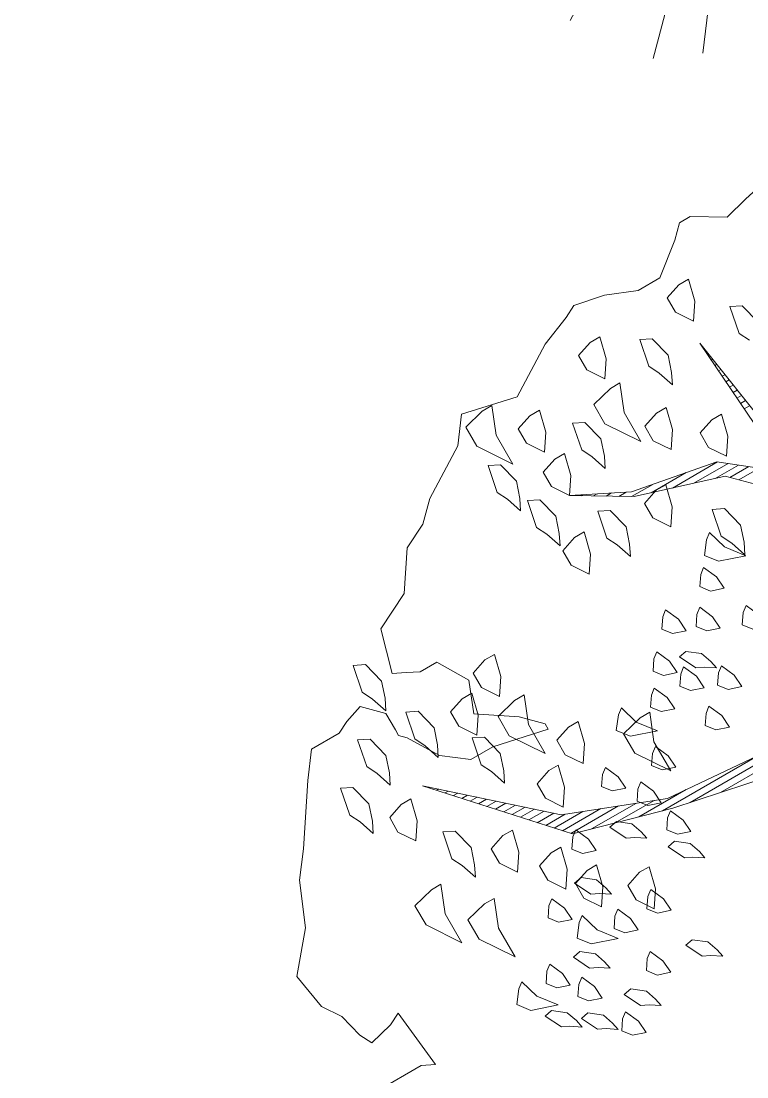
# Model space of a CAD drawing. Header units: metres. Extents: x 12093 to 20303, y 514 to 1412.
# Drawn here: x 19702.236 to 19703.826, y 700.493 to 702.806 of the extents above; entities that cross this region are included whole.
import ezdxf

# ---------------------------------------------------------------- set-up
doc = ezdxf.new("R2010")
doc.units = ezdxf.units.M
doc.layers.get('0').update_dxf_attribs({"lineweight": 13})
for name, color, linetype, lineweight in [('AMBI-GRASS', 104, 'Continuous', 20), ('ARBOLES', 52, 'Continuous', 13), ('grass', 64, 'Continuous', 13), ('MANZANAS-ORIGINALES', 147, 'Continuous', 9)]:
    doc.layers.add(name, color=color, linetype=linetype, lineweight=lineweight)

# ---------------------------------------------------------------- blocks, each defined once
blk = doc.blocks.new('ghgfghgh')
at = {"layer": 'ARBOLES', "lineweight": 20}
for p, q in [((20000.7793, 664.8432), (20000.9392, 664.6429)), ((20000.9001, 664.6647), (20000.7793, 664.8432)), ((20000.7797, 664.8425), (20000.7798, 664.8425)), ((20000.7848, 664.835), (20000.7855, 664.8354)), ((20000.7899, 664.8275), (20000.7912, 664.8283)), ((20000.795, 664.82), (20000.7969, 664.8211)), ((20000.8, 664.8125), (20000.8026, 664.814)), ((20000.8051, 664.805), (20000.8083, 664.8068)), ((20000.8102, 664.7975), (20000.814, 664.7997)), ((20000.8152, 664.79), (20000.8197, 664.7926)), ((20000.8203, 664.7825), (20000.8254, 664.7854)), ((20000.8254, 664.775), (20000.8311, 664.7783)), ((20000.8305, 664.7675), (20000.8368, 664.7712)), ((20000.8355, 664.76), (20000.8425, 664.764)), ((20000.8406, 664.7525), (20000.8482, 664.7569)), ((20000.685, 664.638), (20000.8029, 664.6795)), ((20000.7415, 664.6432), (20000.804, 664.6793)), ((20000.771, 664.6498), (20000.8183, 664.6771)), ((20000.8005, 664.6564), (20000.8326, 664.6749)), ((20000.8029, 664.6795), (20000.9001, 664.6647)), ((20000.8209, 664.6578), (20000.8469, 664.6728)), ((20000.8333, 664.6545), (20000.8612, 664.6706)), ((20000.8144, 664.6595), (20000.6888, 664.6314)), ((20000.7119, 664.6365), (20000.7605, 664.6646)), ((20000.9193, 664.6314), (20000.8144, 664.6595)), ((20000.5993, 664.6329), (20000.685, 664.638)), ((20000.6675, 664.6317), (20000.6776, 664.6376)), ((20000.685, 664.6314), (20000.7143, 664.6483)), ((20000.6888, 664.6314), (20000.5993, 664.6329)), ((20000.6148, 664.6326), (20000.6171, 664.6339)), ((20000.6324, 664.6323), (20000.6373, 664.6351)), ((20000.6499, 664.632), (20000.6574, 664.6364)), ((20000.7345, 664.2144), (20000.9017, 664.2933)), ((20000.7658, 664.2089), (20000.9166, 664.296)), ((20000.8078, 664.2228), (20000.943, 664.3008)), ((20000.7278, 664.1975), (20000.8587, 664.273)), ((20000.9209, 664.26), (20000.7421, 664.2012)), ((20000.3963, 664.232), (20000.5879, 664.1919)), ((20000.6033, 664.1653), (20000.3963, 664.232)), ((20000.4157, 664.2257), (20000.4185, 664.2274)), ((20000.4273, 664.222), (20000.4317, 664.2246)), ((20000.4389, 664.2183), (20000.445, 664.2218)), ((20000.4505, 664.2145), (20000.4582, 664.219)), ((20000.4621, 664.2108), (20000.4715, 664.2163)), ((20000.6952, 664.189), (20000.7604, 664.2267)), ((20000.4736, 664.2071), (20000.4848, 664.2135)), ((20000.4852, 664.2033), (20000.498, 664.2107)), ((20000.4968, 664.1996), (20000.5113, 664.2079)), ((20000.5084, 664.1959), (20000.5245, 664.2052)), ((20000.52, 664.1921), (20000.5378, 664.2024)), ((20000.5879, 664.1919), (20000.7345, 664.2144)), ((20000.5895, 664.1697), (20000.6425, 664.2003)), ((20000.6011, 664.166), (20000.6671, 664.2041)), ((20000.7421, 664.2012), (20000.6033, 664.1653)), ((20000.6299, 664.1722), (20000.6917, 664.2079)), ((20000.6625, 664.1806), (20000.7163, 664.2117)), ((20000.5316, 664.1884), (20000.551, 664.1996)), ((20000.5432, 664.1847), (20000.5643, 664.1968)), ((20000.5548, 664.1809), (20000.5775, 664.1941)), ((20000.5664, 664.1772), (20000.5932, 664.1927)), ((20000.5779, 664.1735), (20000.6178, 664.1965))]:
    blk.add_line(p, q, dxfattribs=at)
at = {"layer": 'grass'}
for p, q in [((20000.843, 665.0426), (20000.9024, 665.097)), ((20000.8171, 665.0175), (20000.843, 665.0426)), ((20000.7511, 665.0097), (20000.7662, 665.0184)), ((20000.7662, 665.0184), (20000.8171, 665.0175)), ((20000.7447, 664.9858), (20000.7511, 665.0097)), ((20000.7243, 664.9337), (20000.7447, 664.9858)), ((20000.6941, 664.9162), (20000.7243, 664.9337)), ((20000.7636, 664.9317), (20000.7503, 664.924)), ((20000.7723, 664.9012), (20000.7636, 664.9317)), ((20000.6475, 664.9095), (20000.6941, 664.9162)), ((20000.7503, 664.924), (20000.7342, 664.9058)), ((20000.6053, 664.8952), (20000.6475, 664.9095)), ((20000.7342, 664.9058), (20000.7458, 664.8859)), ((20000.7706, 664.8736), (20000.7723, 664.9012)), ((20000.5946, 664.8789), (20000.6053, 664.8952)), ((20000.7458, 664.8859), (20000.7706, 664.8736)), ((20000.8209, 664.8938), (20000.8381, 664.8949)), ((20000.8335, 664.8567), (20000.8209, 664.8938)), ((20000.8381, 664.8949), (20000.8601, 664.8721)), ((20000.5655, 664.842), (20000.5946, 664.8789)), ((20000.8478, 664.8473), (20000.8335, 664.8567)), ((20000.5268, 664.7692), (20000.5655, 664.842)), ((20000.6279, 664.8444), (20000.6117, 664.8262)), ((20000.6411, 664.8521), (20000.6279, 664.8444)), ((20000.6499, 664.8216), (20000.6411, 664.8521)), ((20000.6964, 664.8485), (20000.7135, 664.8495)), ((20000.7089, 664.8114), (20000.6964, 664.8485)), ((20000.7135, 664.8495), (20000.7355, 664.8268)), ((20000.6117, 664.8262), (20000.6233, 664.8063)), ((20000.6481, 664.794), (20000.6499, 664.8216)), ((20000.7355, 664.8268), (20000.7404, 664.803)), ((20000.6233, 664.8063), (20000.6481, 664.794)), ((20000.7233, 664.802), (20000.7089, 664.8114)), ((20000.7414, 664.7859), (20000.7233, 664.802)), ((20000.7404, 664.803), (20000.7414, 664.7859)), ((20000.669, 664.7884), (20000.6558, 664.7807)), ((20000.6749, 664.7475), (20000.669, 664.7884)), ((20000.45, 664.745), (20000.5268, 664.7692)), ((20000.5268, 664.7692), (20000.5268, 664.7692)), ((20000.6558, 664.7807), (20000.633, 664.7587)), ((20000.4921, 664.7571), (20000.4788, 664.7495)), ((20000.498, 664.7162), (20000.4921, 664.7571)), ((20000.633, 664.7587), (20000.6483, 664.7321)), ((20000.733, 664.7544), (20000.7197, 664.7467)), ((20000.7417, 664.724), (20000.733, 664.7544)), ((20000.4448, 664.7017), (20000.45, 664.745)), ((20000.4788, 664.7495), (20000.456, 664.7275)), ((20000.5445, 664.7431), (20000.5284, 664.7249)), ((20000.5578, 664.7508), (20000.5445, 664.7431)), ((20000.5665, 664.7203), (20000.5578, 664.7508)), ((20000.698, 664.7076), (20000.6749, 664.7475)), ((20000.7197, 664.7467), (20000.7036, 664.7286)), ((20000.8092, 664.7452), (20000.7959, 664.7375)), ((20000.8179, 664.7148), (20000.8092, 664.7452)), ((20000.456, 664.7275), (20000.4714, 664.7009)), ((20000.6036, 664.7329), (20000.6207, 664.7339)), ((20000.6161, 664.6958), (20000.6036, 664.7329)), ((20000.6207, 664.7339), (20000.6427, 664.7111)), ((20000.6483, 664.7321), (20000.698, 664.7076)), ((20000.7036, 664.7286), (20000.7151, 664.7086)), ((20000.7959, 664.7375), (20000.7798, 664.7194)), ((20000.521, 664.6763), (20000.498, 664.7162)), ((20000.5284, 664.7249), (20000.5399, 664.705)), ((20000.5647, 664.6927), (20000.5665, 664.7203)), ((20000.6427, 664.7111), (20000.6476, 664.6874)), ((20000.7399, 664.6963), (20000.7417, 664.724)), ((20000.7798, 664.7194), (20000.7913, 664.6994)), ((20000.8162, 664.6872), (20000.8179, 664.7148)), ((20000.4061, 664.6289), (20000.4448, 664.7017)), ((20000.4714, 664.7009), (20000.521, 664.6763)), ((20000.5399, 664.705), (20000.5647, 664.6927)), ((20000.7151, 664.7086), (20000.7399, 664.6963)), ((20000.7913, 664.6994), (20000.8162, 664.6872)), ((20000.5791, 664.6832), (20000.5629, 664.6651)), ((20000.5923, 664.6909), (20000.5791, 664.6832)), ((20000.6011, 664.6605), (20000.5923, 664.6909)), ((20000.6305, 664.6863), (20000.6161, 664.6958)), ((20000.6486, 664.6702), (20000.6305, 664.6863)), ((20000.6476, 664.6874), (20000.6486, 664.6702)), ((20000.4867, 664.6743), (20000.5039, 664.6753)), ((20000.4993, 664.6372), (20000.4867, 664.6743)), ((20000.5039, 664.6753), (20000.5259, 664.6525)), ((20000.5259, 664.6525), (20000.5307, 664.6287)), ((20000.5629, 664.6651), (20000.5745, 664.6451)), ((20000.5993, 664.6329), (20000.6011, 664.6605)), ((20000.5745, 664.6451), (20000.5993, 664.6329)), ((20000.7192, 664.6401), (20000.7031, 664.6219)), ((20000.7325, 664.6477), (20000.7192, 664.6401)), ((20000.7412, 664.6173), (20000.7325, 664.6477)), ((20000.3965, 664.5931), (20000.4061, 664.6289)), ((20000.5136, 664.6277), (20000.4993, 664.6372)), ((20000.5318, 664.6116), (20000.5136, 664.6277)), ((20000.5307, 664.6287), (20000.5318, 664.6116)), ((20000.5412, 664.6259), (20000.5584, 664.627)), ((20000.5538, 664.5889), (20000.5412, 664.6259)), ((20000.5584, 664.627), (20000.5804, 664.6042)), ((20000.6384, 664.6111), (20000.6556, 664.6122)), ((20000.651, 664.574), (20000.6384, 664.6111)), ((20000.6556, 664.6122), (20000.6776, 664.5894)), ((20000.7031, 664.6219), (20000.7146, 664.6019)), ((20000.7395, 664.5897), (20000.7412, 664.6173)), ((20000.7965, 664.6137), (20000.8136, 664.6148)), ((20000.809, 664.5767), (20000.7965, 664.6137)), ((20000.8136, 664.6148), (20000.8356, 664.592)), ((20000.5804, 664.6042), (20000.5852, 664.5804)), ((20000.7146, 664.6019), (20000.7395, 664.5897)), ((20000.375, 664.5605), (20000.3965, 664.5931)), ((20000.5681, 664.5794), (20000.5538, 664.5889)), ((20000.5863, 664.5633), (20000.5681, 664.5794)), ((20000.5852, 664.5804), (20000.5863, 664.5633)), ((20000.6195, 664.5825), (20000.6062, 664.5748)), ((20000.6282, 664.552), (20000.6195, 664.5825)), ((20000.6776, 664.5894), (20000.6824, 664.5656)), ((20000.7928, 664.5816), (20000.7888, 664.5718)), ((20000.8133, 664.5618), (20000.7928, 664.5816)), ((20000.8356, 664.592), (20000.8405, 664.5682)), ((20000.6062, 664.5748), (20000.5901, 664.5566)), ((20000.6653, 664.5646), (20000.651, 664.574)), ((20000.6835, 664.5485), (20000.6653, 664.5646)), ((20000.6824, 664.5656), (20000.6835, 664.5485)), ((20000.7888, 664.5718), (20000.7857, 664.5502)), ((20000.8234, 664.5672), (20000.809, 664.5767)), ((20000.8415, 664.5511), (20000.8234, 664.5672)), ((20000.8405, 664.5682), (20000.8415, 664.5511)), ((20000.3709, 664.4977), (20000.375, 664.5605)), ((20000.5901, 664.5566), (20000.6016, 664.5367)), ((20000.6264, 664.5244), (20000.6282, 664.552)), ((20000.7857, 664.5502), (20000.8053, 664.5422)), ((20000.8428, 664.5497), (20000.8133, 664.5618)), ((20000.6016, 664.5367), (20000.6264, 664.5244)), ((20000.8053, 664.5422), (20000.8428, 664.5497)), ((20000.7806, 664.5237), (20000.7795, 664.507)), ((20000.7846, 664.5335), (20000.7806, 664.5237)), ((20000.8022, 664.5205), (20000.7846, 664.5335)), ((20000.7795, 664.507), (20000.7942, 664.5009)), ((20000.8129, 664.5047), (20000.8022, 664.5205)), ((20000.3386, 664.4488), (20000.3709, 664.4977)), ((20000.7942, 664.5009), (20000.8129, 664.5047)), ((20000.7793, 664.4784), (20000.7753, 664.4686)), ((20000.7969, 664.4655), (20000.7793, 664.4784)), ((20000.8432, 664.4809), (20000.8392, 664.4711)), ((20000.8608, 664.468), (20000.8432, 664.4809)), ((20000.7281, 664.4651), (20000.7269, 664.4484)), ((20000.7321, 664.4749), (20000.7281, 664.4651)), ((20000.7497, 664.462), (20000.7321, 664.4749)), ((20000.7753, 664.4686), (20000.7742, 664.4519)), ((20000.8076, 664.4497), (20000.7969, 664.4655)), ((20000.8392, 664.4711), (20000.8381, 664.4544)), ((20000.3541, 664.3871), (20000.3386, 664.4488)), ((20000.7269, 664.4484), (20000.7417, 664.4423)), ((20000.7604, 664.4461), (20000.7497, 664.462)), ((20000.7742, 664.4519), (20000.7889, 664.4459)), ((20000.7889, 664.4459), (20000.8076, 664.4497)), ((20000.8381, 664.4544), (20000.8528, 664.4484)), ((20000.7417, 664.4423), (20000.7604, 664.4461)), ((20000.4822, 664.4057), (20000.4661, 664.3875)), ((20000.4955, 664.4134), (20000.4822, 664.4057)), ((20000.5042, 664.3829), (20000.4955, 664.4134)), ((20000.7158, 664.4071), (20000.7147, 664.3904)), ((20000.7198, 664.4169), (20000.7158, 664.4071)), ((20000.7374, 664.404), (20000.7198, 664.4169)), ((20000.7512, 664.4098), (20000.7601, 664.4176)), ((20000.7737, 664.3949), (20000.7512, 664.4098)), ((20000.7601, 664.4176), (20000.7818, 664.4145)), ((20000.7818, 664.4145), (20000.7945, 664.4036)), ((20000.3003, 664.3982), (20000.3175, 664.3992)), ((20000.3129, 664.3611), (20000.3003, 664.3982)), ((20000.3175, 664.3992), (20000.3395, 664.3765)), ((20000.4158, 664.4025), (20000.3931, 664.3894)), ((20000.4603, 664.3778), (20000.4158, 664.4025)), ((20000.7147, 664.3904), (20000.7294, 664.3844)), ((20000.7481, 664.3882), (20000.7374, 664.404)), ((20000.757, 664.396), (20000.753, 664.3862)), ((20000.7746, 664.3831), (20000.757, 664.396)), ((20000.7855, 664.3958), (20000.7737, 664.3949)), ((20000.8023, 664.3947), (20000.7855, 664.3958)), ((20000.7945, 664.4036), (20000.8023, 664.3947)), ((20000.8092, 664.3976), (20000.8052, 664.3878)), ((20000.8268, 664.3847), (20000.8092, 664.3976)), ((20000.3395, 664.3765), (20000.3444, 664.3527)), ((20000.3736, 664.3882), (20000.3541, 664.3871)), ((20000.3931, 664.3894), (20000.3736, 664.3882)), ((20000.467, 664.3312), (20000.4603, 664.3778)), ((20000.4661, 664.3875), (20000.4776, 664.3676)), ((20000.5024, 664.3553), (20000.5042, 664.3829)), ((20000.7294, 664.3844), (20000.7481, 664.3882)), ((20000.753, 664.3862), (20000.7519, 664.3695)), ((20000.7853, 664.3673), (20000.7746, 664.3831)), ((20000.8052, 664.3878), (20000.804, 664.3711)), ((20000.8375, 664.3689), (20000.8268, 664.3847)), ((20000.3272, 664.3517), (20000.3129, 664.3611)), ((20000.4776, 664.3676), (20000.5024, 664.3553)), ((20000.7165, 664.3668), (20000.7125, 664.357)), ((20000.7341, 664.3539), (20000.7165, 664.3668)), ((20000.7519, 664.3695), (20000.7666, 664.3635)), ((20000.7666, 664.3635), (20000.7853, 664.3673)), ((20000.804, 664.3711), (20000.8187, 664.3651)), ((20000.8187, 664.3651), (20000.8375, 664.3689)), ((20000.3454, 664.3356), (20000.3272, 664.3517)), ((20000.3444, 664.3527), (20000.3454, 664.3356)), ((20000.451, 664.3522), (20000.4349, 664.3341)), ((20000.4643, 664.3599), (20000.451, 664.3522)), ((20000.473, 664.3295), (20000.4643, 664.3599)), ((20000.5234, 664.3497), (20000.5006, 664.3277)), ((20000.5367, 664.3574), (20000.5234, 664.3497)), ((20000.5426, 664.3164), (20000.5367, 664.3574)), ((20000.7125, 664.357), (20000.7114, 664.3403)), ((20000.7448, 664.3381), (20000.7341, 664.3539)), ((20000.2915, 664.3207), (20000.3099, 664.3414)), ((20000.3099, 664.3414), (20000.3457, 664.3318)), ((20000.3457, 664.3318), (20000.3588, 664.3091)), ((20000.373, 664.3338), (20000.3901, 664.3348)), ((20000.3856, 664.2967), (20000.373, 664.3338)), ((20000.3901, 664.3348), (20000.4121, 664.3121)), ((20000.4349, 664.3341), (20000.4464, 664.3141)), ((20000.467, 664.3312), (20000.467, 664.3312)), ((20000.5299, 664.3272), (20000.467, 664.3312)), ((20000.6711, 664.3396), (20000.6671, 664.3298)), ((20000.6916, 664.3198), (20000.6711, 664.3396)), ((20000.7101, 664.3334), (20000.6968, 664.3257)), ((20000.716, 664.2925), (20000.7101, 664.3334)), ((20000.7114, 664.3403), (20000.7261, 664.3343)), ((20000.7261, 664.3343), (20000.7448, 664.3381)), ((20000.788, 664.3319), (20000.7869, 664.3152)), ((20000.792, 664.3417), (20000.788, 664.3319)), ((20000.8096, 664.3288), (20000.792, 664.3417)), ((20000.2808, 664.3044), (20000.2915, 664.3207)), ((20000.4712, 664.3018), (20000.473, 664.3295)), ((20000.5006, 664.3277), (20000.516, 664.3011)), ((20000.5657, 664.3176), (20000.5299, 664.3272)), ((20000.57, 664.31), (20000.5657, 664.3176)), ((20000.6111, 664.3206), (20000.5978, 664.3129)), ((20000.6198, 664.2901), (20000.6111, 664.3206)), ((20000.6671, 664.3298), (20000.6639, 664.3082)), ((20000.6968, 664.3257), (20000.6741, 664.3037)), ((20000.721, 664.3078), (20000.6916, 664.3198)), ((20000.8203, 664.3129), (20000.8096, 664.3288)), ((20000.2429, 664.2826), (20000.2808, 664.3044)), ((20000.3588, 664.3091), (20000.3631, 664.3015)), ((20000.4121, 664.3121), (20000.417, 664.2883)), ((20000.4464, 664.3141), (20000.4712, 664.3018)), ((20000.4932, 664.2858), (20000.57, 664.31)), ((20000.5656, 664.2766), (20000.5426, 664.3164)), ((20000.5978, 664.3129), (20000.5817, 664.2947)), ((20000.6639, 664.3082), (20000.6836, 664.3002)), ((20000.6741, 664.3037), (20000.6894, 664.2771)), ((20000.6836, 664.3002), (20000.721, 664.3078)), ((20000.7869, 664.3152), (20000.8016, 664.3092)), ((20000.8016, 664.3092), (20000.8203, 664.3129)), ((20000.3065, 664.2954), (20000.3237, 664.2964)), ((20000.3191, 664.2583), (20000.3065, 664.2954)), ((20000.3237, 664.2964), (20000.3457, 664.2737)), ((20000.3631, 664.3015), (20000.3751, 664.2983)), ((20000.3751, 664.2983), (20000.4196, 664.2736)), ((20000.3999, 664.2872), (20000.3856, 664.2967)), ((20000.417, 664.2883), (20000.418, 664.2711)), ((20000.4646, 664.298), (20000.4817, 664.299)), ((20000.4771, 664.2609), (20000.4646, 664.298)), ((20000.4817, 664.299), (20000.5037, 664.2763)), ((20000.516, 664.3011), (20000.5656, 664.2766)), ((20000.5817, 664.2947), (20000.5933, 664.2748)), ((20000.6181, 664.2625), (20000.6198, 664.2901)), ((20000.7391, 664.2526), (20000.716, 664.2925)), ((20000.2377, 664.2392), (20000.2429, 664.2826)), ((20000.3457, 664.2737), (20000.3505, 664.2499)), ((20000.418, 664.2711), (20000.3999, 664.2872)), ((20000.4196, 664.2736), (20000.4629, 664.2684)), ((20000.4629, 664.2684), (20000.4932, 664.2858)), ((20000.5037, 664.2763), (20000.5086, 664.2525)), ((20000.5933, 664.2748), (20000.6181, 664.2625)), ((20000.6894, 664.2771), (20000.7391, 664.2526)), ((20000.7139, 664.2764), (20000.7127, 664.2597)), ((20000.7179, 664.2862), (20000.7139, 664.2764)), ((20000.7355, 664.2733), (20000.7179, 664.2862)), ((20000.7462, 664.2575), (20000.7355, 664.2733)), ((20000.3334, 664.2489), (20000.3191, 664.2583)), ((20000.4915, 664.2515), (20000.4771, 664.2609)), ((20000.5838, 664.2604), (20000.5705, 664.2528)), ((20000.5925, 664.23), (20000.5838, 664.2604)), ((20000.7127, 664.2597), (20000.7274, 664.2537)), ((20000.3516, 664.2327), (20000.3334, 664.2489)), ((20000.3505, 664.2499), (20000.3516, 664.2327)), ((20000.5096, 664.2354), (20000.4915, 664.2515)), ((20000.5086, 664.2525), (20000.5096, 664.2354)), ((20000.5705, 664.2528), (20000.5544, 664.2346)), ((20000.6448, 664.2474), (20000.6437, 664.2307)), ((20000.6488, 664.2572), (20000.6448, 664.2474)), ((20000.6664, 664.2443), (20000.6488, 664.2572)), ((20000.6771, 664.2285), (20000.6664, 664.2443)), ((20000.7274, 664.2537), (20000.7462, 664.2575)), ((20000.2316, 664.1449), (20000.2377, 664.2392)), ((20000.283, 664.2286), (20000.3001, 664.2297)), ((20000.3001, 664.2297), (20000.3222, 664.2069)), ((20000.4041, 664.2295), (20000.4052, 664.2301)), ((20000.5544, 664.2346), (20000.5659, 664.2147)), ((20000.5907, 664.2024), (20000.5925, 664.23)), ((20000.6437, 664.2307), (20000.6584, 664.2247)), ((20000.6978, 664.2372), (20000.6938, 664.2274)), ((20000.7154, 664.2243), (20000.6978, 664.2372)), ((20000.2956, 664.1915), (20000.283, 664.2286)), ((20000.5659, 664.2147), (20000.5907, 664.2024)), ((20000.6584, 664.2247), (20000.6771, 664.2285)), ((20000.6938, 664.2274), (20000.6927, 664.2107)), ((20000.7261, 664.2085), (20000.7154, 664.2243)), ((20000.3222, 664.2069), (20000.327, 664.1831)), ((20000.3669, 664.2061), (20000.3508, 664.188)), ((20000.3802, 664.2138), (20000.3669, 664.2061)), ((20000.3889, 664.1834), (20000.3802, 664.2138)), ((20000.6927, 664.2107), (20000.7074, 664.2047)), ((20000.7074, 664.2047), (20000.7261, 664.2085)), ((20000.3099, 664.1821), (20000.2956, 664.1915)), ((20000.3508, 664.188), (20000.3623, 664.168)), ((20000.7348, 664.1877), (20000.7337, 664.171)), ((20000.7388, 664.1975), (20000.7348, 664.1877)), ((20000.7564, 664.1846), (20000.7388, 664.1975)), ((20000.328, 664.166), (20000.3099, 664.1821)), ((20000.327, 664.1831), (20000.328, 664.166)), ((20000.3871, 664.1558), (20000.3889, 664.1834)), ((20000.6079, 664.171), (20000.6038, 664.1612)), ((20000.6255, 664.1581), (20000.6079, 664.171)), ((20000.6551, 664.1746), (20000.664, 664.1824)), ((20000.6776, 664.1597), (20000.6551, 664.1746)), ((20000.664, 664.1824), (20000.6856, 664.1793)), ((20000.6856, 664.1793), (20000.6983, 664.1683)), ((20000.7337, 664.171), (20000.7484, 664.165)), ((20000.7671, 664.1688), (20000.7564, 664.1846)), ((20000.3623, 664.168), (20000.3871, 664.1558)), ((20000.4242, 664.1683), (20000.4414, 664.1693)), ((20000.4368, 664.1312), (20000.4242, 664.1683)), ((20000.4414, 664.1693), (20000.4634, 664.1466)), ((20000.5071, 664.163), (20000.491, 664.1448)), ((20000.5204, 664.1706), (20000.5071, 664.163)), ((20000.5291, 664.1402), (20000.5204, 664.1706)), ((20000.6038, 664.1612), (20000.6027, 664.1445)), ((20000.6361, 664.1423), (20000.6255, 664.1581)), ((20000.6894, 664.1605), (20000.6776, 664.1597)), ((20000.7061, 664.1594), (20000.6894, 664.1605)), ((20000.6983, 664.1683), (20000.7061, 664.1594)), ((20000.7484, 664.165), (20000.7671, 664.1688)), ((20000.2264, 664.1015), (20000.2316, 664.1449)), ((20000.4634, 664.1466), (20000.4682, 664.1228)), ((20000.491, 664.1448), (20000.5025, 664.1249)), ((20000.5872, 664.1471), (20000.5739, 664.1395)), ((20000.5959, 664.1167), (20000.5872, 664.1471)), ((20000.6027, 664.1445), (20000.6174, 664.1385)), ((20000.6174, 664.1385), (20000.6361, 664.1423)), ((20000.7355, 664.1474), (20000.7444, 664.1552)), ((20000.758, 664.1325), (20000.7355, 664.1474)), ((20000.7444, 664.1552), (20000.766, 664.1521)), ((20000.766, 664.1521), (20000.7787, 664.1412)), ((20000.4511, 664.1218), (20000.4368, 664.1312)), ((20000.5273, 664.1126), (20000.5291, 664.1402)), ((20000.5739, 664.1395), (20000.5577, 664.1213)), ((20000.7698, 664.1334), (20000.758, 664.1325)), ((20000.7865, 664.1323), (20000.7698, 664.1334)), ((20000.7787, 664.1412), (20000.7865, 664.1323)), ((20000.4693, 664.1057), (20000.4511, 664.1218)), ((20000.4682, 664.1228), (20000.4693, 664.1057)), ((20000.5025, 664.1249), (20000.5273, 664.1126)), ((20000.5577, 664.1213), (20000.5693, 664.1013)), ((20000.5941, 664.0891), (20000.5959, 664.1167)), ((20000.6235, 664.1149), (20000.6074, 664.0968)), ((20000.6368, 664.1226), (20000.6235, 664.1149)), ((20000.6455, 664.0922), (20000.6368, 664.1226)), ((20000.7092, 664.1201), (20000.6959, 664.1124)), ((20000.7179, 664.0896), (20000.7092, 664.1201)), ((20000.2343, 664.0355), (20000.2264, 664.1015)), ((20000.5693, 664.1013), (20000.5941, 664.0891)), ((20000.6063, 664.0973), (20000.6152, 664.1051)), ((20000.6152, 664.1051), (20000.6368, 664.102)), ((20000.6368, 664.102), (20000.6495, 664.091)), ((20000.6959, 664.1124), (20000.6798, 664.0942)), ((20000.4084, 664.0882), (20000.3856, 664.0662)), ((20000.4217, 664.0959), (20000.4084, 664.0882)), ((20000.4276, 664.055), (20000.4217, 664.0959)), ((20000.6288, 664.0823), (20000.6063, 664.0973)), ((20000.6074, 664.0968), (20000.6189, 664.0768)), ((20000.6437, 664.0645), (20000.6455, 664.0922)), ((20000.6495, 664.091), (20000.6573, 664.0821)), ((20000.6798, 664.0942), (20000.6913, 664.0743)), ((20000.7115, 664.0886), (20000.7074, 664.0788)), ((20000.7291, 664.0757), (20000.7115, 664.0886)), ((20000.7161, 664.062), (20000.7179, 664.0896)), ((20000.4951, 664.0763), (20000.4818, 664.0686)), ((20000.501, 664.0353), (20000.4951, 664.0763)), ((20000.5747, 664.0759), (20000.5707, 664.0661)), ((20000.5923, 664.063), (20000.5747, 664.0759)), ((20000.6189, 664.0768), (20000.6437, 664.0645)), ((20000.6406, 664.0832), (20000.6288, 664.0823)), ((20000.6573, 664.0821), (20000.6406, 664.0832)), ((20000.6913, 664.0743), (20000.7161, 664.062)), ((20000.7074, 664.0788), (20000.7063, 664.0621)), ((20000.7398, 664.0599), (20000.7291, 664.0757)), ((20000.3856, 664.0662), (20000.401, 664.0396)), ((20000.4506, 664.0151), (20000.4276, 664.055)), ((20000.4818, 664.0686), (20000.459, 664.0466)), ((20000.5707, 664.0661), (20000.5696, 664.0494)), ((20000.603, 664.0471), (20000.5923, 664.063)), ((20000.666, 664.0614), (20000.662, 664.0516)), ((20000.6836, 664.0485), (20000.666, 664.0614)), ((20000.7063, 664.0621), (20000.721, 664.0561)), ((20000.721, 664.0561), (20000.7398, 664.0599)), ((20000.401, 664.0396), (20000.4506, 664.0151)), ((20000.459, 664.0466), (20000.4744, 664.02)), ((20000.5696, 664.0494), (20000.5843, 664.0434)), ((20000.5843, 664.0434), (20000.603, 664.0471)), ((20000.6128, 664.0431), (20000.6097, 664.0215)), ((20000.6168, 664.0529), (20000.6128, 664.0431)), ((20000.6373, 664.0331), (20000.6168, 664.0529)), ((20000.662, 664.0516), (20000.6609, 664.0349)), ((20000.6943, 664.0327), (20000.6836, 664.0485)), ((20000.2227, 663.9683), (20000.2343, 664.0355)), ((20000.524, 663.9954), (20000.501, 664.0353)), ((20000.6667, 664.0211), (20000.6373, 664.0331)), ((20000.6609, 664.0349), (20000.6756, 664.0289)), ((20000.6756, 664.0289), (20000.6943, 664.0327)), ((20000.4744, 664.02), (20000.524, 663.9954)), ((20000.6097, 664.0215), (20000.6293, 664.0135)), ((20000.6293, 664.0135), (20000.6667, 664.0211)), ((20000.76, 664.0115), (20000.7689, 664.0193)), ((20000.7825, 663.9966), (20000.76, 664.0115)), ((20000.7689, 664.0193), (20000.7906, 664.0162)), ((20000.7906, 664.0162), (20000.8033, 664.0053)), ((20000.6046, 663.995), (20000.6135, 664.0028)), ((20000.6135, 664.0028), (20000.6351, 663.9997)), ((20000.6351, 663.9997), (20000.6478, 663.9888)), ((20000.7108, 664.0031), (20000.7068, 663.9933)), ((20000.7284, 663.9902), (20000.7108, 664.0031)), ((20000.7943, 663.9975), (20000.7825, 663.9966)), ((20000.8111, 663.9964), (20000.7943, 663.9975)), ((20000.8033, 664.0053), (20000.8111, 663.9964)), ((20000.572, 663.9854), (20000.568, 663.9756)), ((20000.5896, 663.9725), (20000.572, 663.9854)), ((20000.6271, 663.9801), (20000.6046, 663.995)), ((20000.6478, 663.9888), (20000.6556, 663.9799)), ((20000.7068, 663.9933), (20000.7057, 663.9766)), ((20000.7391, 663.9743), (20000.7284, 663.9902)), ((20000.2564, 663.9272), (20000.2227, 663.9683)), ((20000.568, 663.9756), (20000.5669, 663.9589)), ((20000.6003, 663.9567), (20000.5896, 663.9725)), ((20000.6162, 663.9674), (20000.6121, 663.9576)), ((20000.6338, 663.9545), (20000.6162, 663.9674)), ((20000.6389, 663.981), (20000.6271, 663.9801)), ((20000.6556, 663.9799), (20000.6389, 663.981)), ((20000.7057, 663.9766), (20000.7204, 663.9705)), ((20000.7204, 663.9705), (20000.7391, 663.9743)), ((20000.5335, 663.9611), (20000.5295, 663.9513)), ((20000.554, 663.9413), (20000.5335, 663.9611)), ((20000.5669, 663.9589), (20000.5816, 663.9529)), ((20000.5816, 663.9529), (20000.6003, 663.9567)), ((20000.6121, 663.9576), (20000.611, 663.9409)), ((20000.6444, 663.9387), (20000.6338, 663.9545)), ((20000.5295, 663.9513), (20000.5264, 663.9297)), ((20000.5834, 663.9293), (20000.554, 663.9413)), ((20000.611, 663.9409), (20000.6257, 663.9349)), ((20000.6257, 663.9349), (20000.6444, 663.9387)), ((20000.675, 663.9434), (20000.6839, 663.9512)), ((20000.6975, 663.9284), (20000.675, 663.9434)), ((20000.6839, 663.9512), (20000.7055, 663.948)), ((20000.7055, 663.948), (20000.7182, 663.9371)), ((20000.2847, 663.9133), (20000.2564, 663.9272)), ((20000.5264, 663.9297), (20000.546, 663.9217)), ((20000.546, 663.9217), (20000.5834, 663.9293)), ((20000.7093, 663.9293), (20000.6975, 663.9284)), ((20000.726, 663.9282), (20000.7093, 663.9293)), ((20000.7182, 663.9371), (20000.726, 663.9282)), ((20000.3097, 663.8874), (20000.2847, 663.9133)), ((20000.3627, 663.918), (20000.3519, 663.9017)), ((20000.4139, 663.8467), (20000.3627, 663.918)), ((20000.5656, 663.9137), (20000.5745, 663.9215)), ((20000.5881, 663.8988), (20000.5656, 663.9137)), ((20000.5745, 663.9215), (20000.5961, 663.9184)), ((20000.5961, 663.9184), (20000.6088, 663.9075)), ((20000.6157, 663.9104), (20000.6246, 663.9182)), ((20000.6382, 663.8955), (20000.6157, 663.9104)), ((20000.6246, 663.9182), (20000.6462, 663.9151)), ((20000.6462, 663.9151), (20000.6589, 663.9042)), ((20000.6727, 663.9099), (20000.6716, 663.8932)), ((20000.6768, 663.9198), (20000.6727, 663.9099)), ((20000.6944, 663.9068), (20000.6768, 663.9198)), ((20000.3519, 663.9017), (20000.326, 663.8766)), ((20000.5999, 663.8997), (20000.5881, 663.8988)), ((20000.6166, 663.8986), (20000.5999, 663.8997)), ((20000.6088, 663.9075), (20000.6166, 663.8986)), ((20000.65, 663.8964), (20000.6382, 663.8955)), ((20000.6667, 663.8952), (20000.65, 663.8964)), ((20000.6589, 663.9042), (20000.6667, 663.8952)), ((20000.7051, 663.891), (20000.6944, 663.9068)), ((20000.326, 663.8766), (20000.3097, 663.8874)), ((20000.6716, 663.8932), (20000.6863, 663.8872)), ((20000.6863, 663.8872), (20000.7051, 663.891)), ((20000.3339, 663.8106), (20000.3944, 663.8455)), ((20000.3944, 663.8455), (20000.4139, 663.8467))]:
    blk.add_line(p, q, dxfattribs=at)
blk = doc.blocks.new('Arbust11')
for p, q in [((0.0408, 0.5449), (0.1405, 0.941)), ((0.0378, 0.4871), (-0.0937, 0.9403)), ((0.0408, 0.4825), (0.0377, 0.9348)), ((-0.1618, 0.888), (0.0377, 0.4856)), ((0.0439, 0.4856), (0.3088, 0.8724)), ((0.0595, 0.5199), (0.1997, 0.8474)), ((0.0377, 0.4856), (-0.274, 0.8225)), ((-0.0621, 0.5573), (-0.3332, 0.7944)), ((0.0439, 0.4794), (0.3805, 0.7788)), ((-0.3488, 0.7476), (0.0408, 0.4856)), ((0.0283, 0.4856), (-0.3738, 0.7039)), ((0.047, 0.4794), (0.4366, 0.6759)), ((0.0314, 0.4856), (-0.4049, 0.6104)), ((-0.433, 0.5262), (0.0439, 0.4825)), ((0.0533, 0.4887), (0.474, 0.5137)), ((0.0439, 0.4825), (-0.4267, 0.4669)), ((-0.0527, 0.4794), (-0.4267, 0.3952)), ((0.047, 0.4856), (0.499, 0.4263)), ((0.0501, 0.4794), (0.2901, 0.0832)), ((0.0408, 0.4762), (-0.3893, 0.2673)), ((0.0408, 0.47), (-0.3364, 0.2174)), ((0.0408, 0.4731), (-0.274, 0.1581)), ((0.0377, 0.4669), (-0.2117, 0.0988)), ((0.0501, 0.4638), (-0.0215, 0.0146)), ((0.0501, 0.4731), (0.4304, 0.2454)), ((0.0533, 0.47), (0.1935, 0.0177)), ((0.0564, 0.4762), (0.3649, 0.1425)), ((0.072, 0.4762), (0.4647, 0.3484)), ((0.0501, 0.4544), (-0.1088, 0.0209)), ((0.0533, 0.4451), (0.0907, 0.0271))]:
    blk.add_line(p, q)

msp = doc.modelspace()

# ---------------------------------------------------------------- linework, layer by layer
at = {"layer": 'MANZANAS-ORIGINALES'}
for centre, radius, start, end in [((19642.9403, 405.9341), 304.279, 76.754672, 83.883439), ((19642.9585, 406.0744), 303.9876, 76.751542, 83.884028), ((19642.9407, 405.9377), 298.2754, 76.737765, 84.549861), ((19642.9403, 405.9341), 298.129, 76.737405, 84.549838)]:
    msp.add_arc(centre, radius, start, end, dxfattribs=at)

# ---------------------------------------------------------------- block references
at = {"layer": 'AMBI-GRASS', "ltscale": 0.05, "xscale": 1.499999999998325, "yscale": 1.499999999998325, "zscale": 1.499999999998325, "rotation": 49.16166176348414}
for p in [(19703.1178, 703.114), (19704.3062, 702.904)]:
    msp.add_blockref('Arbust11', p, dxfattribs=at)
at = {"layer": 'Defpoints', "lineweight": 20, "xscale": 1.586003757394792, "yscale": 1.586003757394792, "zscale": 1.586003757394792}
msp.add_blockref('ghgfghgh', (-12017.5881, -352.3436), dxfattribs=at)

doc.saveas('drawing.dxf')
